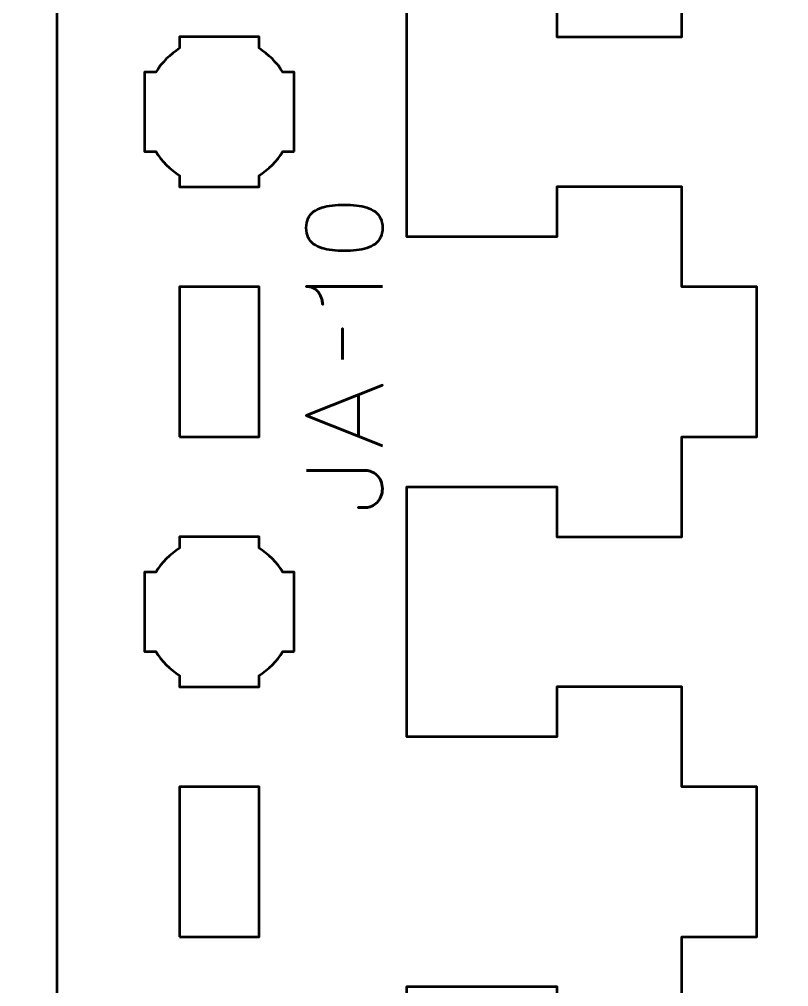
# Model space of a CAD drawing. Header units: centimetres. Extents: x -21 to 0, y -29.7 to 0.
# Drawn here: x -10.5 to -7.422, y -14.525 to -10.654 of the extents above; entities that cross this region are included whole.
import ezdxf

# ---------------------------------------------------------------- set-up
doc = ezdxf.new("R2010")
doc.units = ezdxf.units.CM
doc.header["$MEASUREMENT"] = 0
doc.layers.add('Layer 1', color=7, linetype='Continuous')

msp = doc.modelspace()

# ---------------------------------------------------------------- linework, layer by layer
at = {"layer": 'Layer 1', "color": 1, "lineweight": 53}
msp.add_open_spline([(-21.00003, -29.19995), (-21.00003, -29.19995), (-21.00003, -3.49992), (-21.00003, -3.49992), (-21.00003, -3.49992), (-21.00003, -3.41709), (-20.93286, -3.34992), (-20.85003, -3.34992), (-20.85003, -3.34992), (-20.7672, -3.34992), (-20.70003, -3.28275), (-20.70003, -3.19992), (-20.70003, -3.19992), (-20.70003, -3.11709), (-20.7672, -3.04992), (-20.85003, -3.04992), (-20.85003, -3.04992), (-20.93286, -3.04992), (-21.00003, -2.98275), (-21.00003, -2.89992), (-21.00003, -2.89992), (-21.00003, -2.81709), (-20.93286, -2.74992), (-20.85003, -2.74992), (-20.85003, -2.74992), (-20.7672, -2.74992), (-20.70003, -2.68275), (-20.70003, -2.59992), (-20.70003, -2.59992), (-20.70003, -2.51709), (-20.7672, -2.44992), (-20.85003, -2.44992), (-20.85003, -2.44992), (-20.93286, -2.44992), (-21.00003, -2.38275), (-21.00003, -2.29992), (-21.00003, -2.29992), (-21.00003, -2.21709), (-20.93286, -2.14992), (-20.85003, -2.14992), (-20.85003, -2.14992), (-20.7672, -2.14992), (-20.70003, -2.08275), (-20.70003, -1.99992), (-20.70003, -1.99992), (-20.70003, -1.91709), (-20.7672, -1.84992), (-20.85003, -1.84992), (-20.85003, -1.84992), (-20.93286, -1.84992), (-21.00003, -1.78275), (-21.00003, -1.69992), (-21.00003, -1.69992), (-21.00003, -1.61709), (-20.93286, -1.54992), (-20.85003, -1.54992), (-20.85003, -1.54992), (-20.7672, -1.54992), (-20.70003, -1.48275), (-20.70003, -1.39992), (-20.70003, -1.39992), (-20.70003, -1.31709), (-20.7672, -1.24992), (-20.85003, -1.24992), (-20.85003, -1.24992), (-20.93286, -1.24992), (-21.00003, -1.18275), (-21.00003, -1.09992), (-21.00003, -1.09992), (-21.00003, -1.09992), (-21.00003, -0.49992), (-21.00003, -0.49992), (-21.00003, -0.49992), (-21.00003, -0.22295), (-20.77694, 0.00004), (-20.49994, 0.00004), (-20.49994, 0.00004), (-20.49994, 0.00004), (-0.50008, 0.00004), (-0.50008, 0.00004), (-0.50008, 0.00004), (-0.22294, 0.00004), (0.00002, -0.22295), (0.00002, -0.49992), (0.00002, -0.49992), (0.00002, -0.49992), (0.00002, -29.19995), (0.00002, -29.19995), (0.00002, -29.19995), (0.00002, -29.47695), (-0.22294, -29.70004), (-0.50008, -29.70004), (-0.50008, -29.70004), (-0.50008, -29.70004), (-20.49994, -29.70004), (-20.49994, -29.70004), (-20.49994, -29.70004), (-20.77694, -29.70004), (-21.00003, -29.47695), (-21.00003, -29.19995)], degree=3, knots=[0, 0, 0, 0, 0.04, 0.04, 0.04, 0.04, 0.08, 0.08, 0.08, 0.08, 0.12, 0.12, 0.12, 0.12, 0.16, 0.16, 0.16, 0.16, 0.2, 0.2, 0.2, 0.2, 0.24, 0.24, 0.24, 0.24, 0.28, 0.28, 0.28, 0.28, 0.32, 0.32, 0.32, 0.32, 0.36, 0.36, 0.36, 0.36, 0.4, 0.4, 0.4, 0.4, 0.44, 0.44, 0.44, 0.44, 0.48, 0.48, 0.48, 0.48, 0.52, 0.52, 0.52, 0.52, 0.56, 0.56, 0.56, 0.56, 0.6, 0.6, 0.6, 0.6, 0.64, 0.64, 0.64, 0.64, 0.68, 0.68, 0.68, 0.68, 0.72, 0.72, 0.72, 0.72, 0.76, 0.76, 0.76, 0.76, 0.8, 0.8, 0.8, 0.8, 0.84, 0.84, 0.84, 0.84, 0.88, 0.88, 0.88, 0.88, 0.92, 0.92, 0.92, 0.92, 0.96, 0.96, 0.96, 0.96, 1, 1, 1, 1], dxfattribs=at)
at = {"layer": 'Layer 1', "lineweight": 53}
for points, knots in [([(-10.34999, -21.82511), (-10.34999, -22.09827), (-10.13079, -22.32033), (-9.85874, -22.325), (-9.85874, -22.325), (-9.85874, -22.325), (-9.85874, -21.725), (-9.85874, -21.725), (-9.85874, -21.725), (-9.85874, -21.725), (-9.54124, -21.725), (-9.54124, -21.725), (-9.54124, -21.725), (-9.54124, -21.725), (-9.54124, -22.325), (-9.54124, -22.325), (-9.54124, -22.325), (-9.54124, -22.325), (-7.54999, -22.325), (-7.54999, -22.325), (-7.54999, -22.325), (-7.54999, -22.325), (-7.54999, -21.725), (-7.54999, -21.725), (-7.54999, -21.725), (-7.54999, -21.725), (-7.84999, -21.725), (-7.84999, -21.725), (-7.84999, -21.725), (-7.84999, -21.725), (-7.84998, -21.325), (-7.84998, -21.325), (-7.84998, -21.325), (-7.84998, -21.325), (-8.34999, -21.325), (-8.34999, -21.325), (-8.34999, -21.325), (-8.34999, -21.325), (-8.35, -21.525), (-8.35, -21.525), (-8.35, -21.525), (-8.35, -21.525), (-8.94999, -21.525), (-8.94999, -21.525), (-8.94999, -21.525), (-8.94999, -21.14167), (-8.94999, -20.90833), (-8.94999, -20.525), (-8.94999, -20.525), (-8.94999, -20.525), (-8.35, -20.525), (-8.35, -20.525), (-8.35, -20.525), (-8.35, -20.525), (-8.34999, -20.725), (-8.34999, -20.725), (-8.34999, -20.725), (-8.34999, -20.725), (-7.84999, -20.725), (-7.84999, -20.725), (-7.84999, -20.725), (-7.84999, -20.725), (-7.84999, -20.325), (-7.84999, -20.325), (-7.84999, -20.325), (-7.84999, -20.325), (-7.54999, -20.325), (-7.54999, -20.325), (-7.54999, -20.325), (-7.54999, -20.325), (-7.54999, -19.725), (-7.54999, -19.725), (-7.54999, -19.725), (-7.54999, -19.725), (-7.84999, -19.725), (-7.84999, -19.725), (-7.84999, -19.725), (-7.84999, -19.725), (-7.84998, -19.325), (-7.84998, -19.325), (-7.84998, -19.325), (-7.84998, -19.325), (-8.34999, -19.325), (-8.34999, -19.325), (-8.34999, -19.325), (-8.34999, -19.325), (-8.35, -19.525), (-8.35, -19.525), (-8.35, -19.525), (-8.35, -19.525), (-8.94999, -19.525), (-8.94999, -19.525), (-8.94999, -19.525), (-8.94999, -19.14167), (-8.94999, -18.90833), (-8.94999, -18.525), (-8.94999, -18.525), (-8.94999, -18.525), (-8.35, -18.525), (-8.35, -18.525), (-8.35, -18.525), (-8.35, -18.525), (-8.34999, -18.725), (-8.34999, -18.725), (-8.34999, -18.725), (-8.34999, -18.725), (-7.84999, -18.725), (-7.84999, -18.725), (-7.84999, -18.725), (-7.84999, -18.725), (-7.84999, -18.325), (-7.84999, -18.325), (-7.84999, -18.325), (-7.84999, -18.325), (-7.54999, -18.325), (-7.54999, -18.325), (-7.54999, -18.325), (-7.54999, -18.325), (-7.54999, -17.725), (-7.54999, -17.725), (-7.54999, -17.725), (-7.54999, -17.725), (-7.84999, -17.725), (-7.84999, -17.725), (-7.84999, -17.725), (-7.84999, -17.725), (-7.84998, -17.325), (-7.84998, -17.325), (-7.84998, -17.325), (-7.84998, -17.325), (-8.34999, -17.325), (-8.34999, -17.325), (-8.34999, -17.325), (-8.34999, -17.325), (-8.35, -17.525), (-8.35, -17.525), (-8.35, -17.525), (-8.35, -17.525), (-8.94999, -17.525), (-8.94999, -17.525), (-8.94999, -17.525), (-8.94999, -17.14167), (-8.94999, -16.90833), (-8.94999, -16.525), (-8.94999, -16.525), (-8.94999, -16.525), (-8.35, -16.525), (-8.35, -16.525), (-8.35, -16.525), (-8.35, -16.525), (-8.34999, -16.725), (-8.34999, -16.725), (-8.34999, -16.725), (-8.34999, -16.725), (-7.84999, -16.725), (-7.84999, -16.725), (-7.84999, -16.725), (-7.84999, -16.725), (-7.84999, -16.325), (-7.84999, -16.325), (-7.84999, -16.325), (-7.84999, -16.325), (-7.54999, -16.325), (-7.54999, -16.325), (-7.54999, -16.325), (-7.54999, -16.325), (-7.54999, -15.725), (-7.54999, -15.725), (-7.54999, -15.725), (-7.54999, -15.725), (-7.84999, -15.725), (-7.84999, -15.725), (-7.84999, -15.725), (-7.84999, -15.725), (-7.84998, -15.325), (-7.84998, -15.325), (-7.84998, -15.325), (-7.84998, -15.325), (-8.34999, -15.325), (-8.34999, -15.325), (-8.34999, -15.325), (-8.34999, -15.325), (-8.35, -15.525), (-8.35, -15.525), (-8.35, -15.525), (-8.35, -15.525), (-8.94999, -15.525), (-8.94999, -15.525), (-8.94999, -15.525), (-8.94999, -15.14167), (-8.94999, -14.90833), (-8.94999, -14.525), (-8.94999, -14.525), (-8.94999, -14.525), (-8.35, -14.525), (-8.35, -14.525), (-8.35, -14.525), (-8.35, -14.525), (-8.34999, -14.725), (-8.34999, -14.725), (-8.34999, -14.725), (-8.34999, -14.725), (-7.84999, -14.725), (-7.84999, -14.725), (-7.84999, -14.725), (-7.84999, -14.725), (-7.84999, -14.325), (-7.84999, -14.325), (-7.84999, -14.325), (-7.84999, -14.325), (-7.54999, -14.325), (-7.54999, -14.325), (-7.54999, -14.325), (-7.54999, -14.325), (-7.54999, -13.725), (-7.54999, -13.725), (-7.54999, -13.725), (-7.54999, -13.725), (-7.84999, -13.725), (-7.84999, -13.725), (-7.84999, -13.725), (-7.84999, -13.725), (-7.84998, -13.325), (-7.84998, -13.325), (-7.84998, -13.325), (-7.84998, -13.325), (-8.34999, -13.325), (-8.34999, -13.325), (-8.34999, -13.325), (-8.34999, -13.325), (-8.35, -13.525), (-8.35, -13.525), (-8.35, -13.525), (-8.35, -13.525), (-8.94999, -13.525), (-8.94999, -13.525), (-8.94999, -13.525), (-8.94999, -13.14167), (-8.94999, -12.90833), (-8.94999, -12.525), (-8.94999, -12.525), (-8.94999, -12.525), (-8.35, -12.525), (-8.35, -12.525), (-8.35, -12.525), (-8.35, -12.525), (-8.34999, -12.725), (-8.34999, -12.725), (-8.34999, -12.725), (-8.34999, -12.725), (-7.84999, -12.725), (-7.84999, -12.725), (-7.84999, -12.725), (-7.84999, -12.725), (-7.84999, -12.325), (-7.84999, -12.325), (-7.84999, -12.325), (-7.84999, -12.325), (-7.54999, -12.325), (-7.54999, -12.325), (-7.54999, -12.325), (-7.54999, -12.325), (-7.54999, -11.725), (-7.54999, -11.725), (-7.54999, -11.725), (-7.54999, -11.725), (-7.84999, -11.725), (-7.84999, -11.725), (-7.84999, -11.725), (-7.84999, -11.725), (-7.84998, -11.325), (-7.84998, -11.325), (-7.84998, -11.325), (-7.84998, -11.325), (-8.34999, -11.325), (-8.34999, -11.325), (-8.34999, -11.325), (-8.34999, -11.325), (-8.35, -11.525), (-8.35, -11.525), (-8.35, -11.525), (-8.35, -11.525), (-8.94999, -11.525), (-8.94999, -11.525), (-8.94999, -11.525), (-8.94999, -11.14167), (-8.94999, -10.90833), (-8.94999, -10.525), (-8.94999, -10.525), (-8.94999, -10.525), (-8.35, -10.525), (-8.35, -10.525), (-8.35, -10.525), (-8.35, -10.525), (-8.34999, -10.725), (-8.34999, -10.725), (-8.34999, -10.725), (-8.34999, -10.725), (-7.84999, -10.725), (-7.84999, -10.725), (-7.84999, -10.725), (-7.84999, -10.725), (-7.84999, -10.325), (-7.84999, -10.325), (-7.84999, -10.325), (-7.84999, -10.325), (-7.54999, -10.325), (-7.54999, -10.325), (-7.54999, -10.325), (-7.54999, -10.325), (-7.54999, -9.725), (-7.54999, -9.725), (-7.54999, -9.725), (-7.54999, -9.725), (-7.84999, -9.725), (-7.84999, -9.725), (-7.84999, -9.725), (-7.84999, -9.725), (-7.84998, -9.325), (-7.84998, -9.325), (-7.84998, -9.325), (-7.84998, -9.325), (-8.34999, -9.325), (-8.34999, -9.325), (-8.34999, -9.325), (-8.34999, -9.325), (-8.35, -9.525), (-8.35, -9.525), (-8.35, -9.525), (-8.35, -9.525), (-8.94999, -9.525), (-8.94999, -9.525), (-8.94999, -9.525), (-8.94999, -9.14167), (-8.94999, -8.90833), (-8.94999, -8.525), (-8.94999, -8.525), (-8.94999, -8.525), (-8.35, -8.525), (-8.35, -8.525), (-8.35, -8.525), (-8.35, -8.525), (-8.34999, -8.725), (-8.34999, -8.725), (-8.34999, -8.725), (-8.34999, -8.725), (-7.84999, -8.725), (-7.84999, -8.725), (-7.84999, -8.725), (-7.84999, -8.725), (-7.84999, -8.325), (-7.84999, -8.325), (-7.84999, -8.325), (-7.84999, -8.325), (-7.54999, -8.325), (-7.54999, -8.325), (-7.54999, -8.325), (-7.54999, -8.325), (-7.54999, -7.725), (-7.54999, -7.725), (-7.54999, -7.725), (-7.54999, -7.725), (-7.84999, -7.725), (-7.84999, -7.725), (-7.84999, -7.725), (-7.84999, -7.725), (-7.84998, -7.325), (-7.84998, -7.325), (-7.84998, -7.325), (-7.84998, -7.325), (-8.34999, -7.325), (-8.34999, -7.325), (-8.34999, -7.325), (-8.34999, -7.325), (-8.35, -7.525), (-8.35, -7.525), (-8.35, -7.525), (-8.35, -7.525), (-8.94999, -7.525), (-8.94999, -7.525), (-8.94999, -7.525), (-8.94999, -7.14167), (-8.94999, -6.90833), (-8.94999, -6.525), (-8.94999, -6.525), (-8.94999, -6.525), (-8.35, -6.525), (-8.35, -6.525), (-8.35, -6.525), (-8.35, -6.525), (-8.34999, -6.725), (-8.34999, -6.725), (-8.34999, -6.725), (-8.34999, -6.725), (-7.84999, -6.725), (-7.84999, -6.725), (-7.84999, -6.725), (-7.84999, -6.725), (-7.84999, -6.325), (-7.84999, -6.325), (-7.84999, -6.325), (-7.84999, -6.325), (-7.54999, -6.325), (-7.54999, -6.325), (-7.54999, -6.325), (-7.54999, -6.325), (-7.54999, -5.725), (-7.54999, -5.725), (-7.54999, -5.725), (-7.54999, -5.725), (-7.84999, -5.725), (-7.84999, -5.725), (-7.84999, -5.725), (-7.84999, -5.725), (-7.84998, -5.325), (-7.84998, -5.325), (-7.84998, -5.325), (-7.84998, -5.325), (-8.34999, -5.325), (-8.34999, -5.325), (-8.34999, -5.325), (-8.34999, -5.325), (-8.35, -5.525), (-8.35, -5.525), (-8.35, -5.525), (-8.35, -5.525), (-8.94999, -5.525), (-8.94999, -5.525), (-8.94999, -5.525), (-8.94999, -5.14167), (-8.94999, -4.90833), (-8.94999, -4.525), (-8.94999, -4.525), (-8.94999, -4.525), (-8.35, -4.525), (-8.35, -4.525), (-8.35, -4.525), (-8.35, -4.525), (-8.34999, -4.725), (-8.34999, -4.725), (-8.34999, -4.725), (-8.34999, -4.725), (-7.84999, -4.725), (-7.84999, -4.725), (-7.84999, -4.725), (-7.84999, -4.725), (-7.84999, -4.325), (-7.84999, -4.325), (-7.84999, -4.325), (-7.84999, -4.325), (-7.54999, -4.325), (-7.54999, -4.325), (-7.54999, -4.325), (-7.54999, -4.325), (-7.54999, -3.725), (-7.54999, -3.725), (-7.54999, -3.725), (-7.54999, -3.725), (-7.84999, -3.725), (-7.84999, -3.725), (-7.84999, -3.725), (-7.84999, -3.725), (-7.84998, -3.325), (-7.84998, -3.325), (-7.84998, -3.325), (-7.84998, -3.325), (-8.34999, -3.325), (-8.34999, -3.325), (-8.34999, -3.325), (-8.34999, -3.325), (-8.35, -3.525), (-8.35, -3.525), (-8.35, -3.525), (-8.35, -3.525), (-8.94999, -3.525), (-8.94999, -3.525), (-8.94999, -3.525), (-8.94999, -3.14167), (-8.94999, -2.90833), (-8.94999, -2.525), (-8.94999, -2.525), (-8.94999, -2.525), (-8.35, -2.525), (-8.35, -2.525), (-8.35, -2.525), (-8.35, -2.525), (-8.34999, -2.725), (-8.34999, -2.725), (-8.34999, -2.725), (-8.34999, -2.725), (-7.84999, -2.725), (-7.84999, -2.725), (-7.84999, -2.725), (-7.84999, -2.725), (-7.84999, -2.325), (-7.84999, -2.325), (-7.84999, -2.325), (-7.84999, -2.325), (-7.54999, -2.325), (-7.54999, -2.325), (-7.54999, -2.325), (-7.54999, -2.325), (-7.54999, -1.725), (-7.54999, -1.725), (-7.54999, -1.725), (-8.21373, -1.725), (-8.87749, -1.725), (-9.54125, -1.725), (-9.54125, -1.725), (-9.54125, -1.725), (-9.54125, -2.325), (-9.54125, -2.325), (-9.54125, -2.325), (-9.54125, -2.325), (-9.85874, -2.325), (-9.85874, -2.325), (-9.85874, -2.325), (-9.85874, -2.325), (-9.85874, -1.725), (-9.85874, -1.725), (-9.85874, -1.725), (-10.13079, -1.72967), (-10.34999, -1.95173), (-10.34999, -2.22489)], [0, 0, 0, 0, 0.0076336, 0.0076336, 0.0076336, 0.0076336, 0.0152672, 0.0152672, 0.0152672, 0.0152672, 0.0229008, 0.0229008, 0.0229008, 0.0229008, 0.0305344, 0.0305344, 0.0305344, 0.0305344, 0.0381679, 0.0381679, 0.0381679, 0.0381679, 0.0458015, 0.0458015, 0.0458015, 0.0458015, 0.0534351, 0.0534351, 0.0534351, 0.0534351, 0.0610687, 0.0610687, 0.0610687, 0.0610687, 0.0687023, 0.0687023, 0.0687023, 0.0687023, 0.0763359, 0.0763359, 0.0763359, 0.0763359, 0.0839695, 0.0839695, 0.0839695, 0.0839695, 0.0916031, 0.0916031, 0.0916031, 0.0916031, 0.0992366, 0.0992366, 0.0992366, 0.0992366, 0.1068702, 0.1068702, 0.1068702, 0.1068702, 0.1145038, 0.1145038, 0.1145038, 0.1145038, 0.1221374, 0.1221374, 0.1221374, 0.1221374, 0.129771, 0.129771, 0.129771, 0.129771, 0.1374046, 0.1374046, 0.1374046, 0.1374046, 0.1450382, 0.1450382, 0.1450382, 0.1450382, 0.1526718, 0.1526718, 0.1526718, 0.1526718, 0.1603053, 0.1603053, 0.1603053, 0.1603053, 0.1679389, 0.1679389, 0.1679389, 0.1679389, 0.1755725, 0.1755725, 0.1755725, 0.1755725, 0.1832061, 0.1832061, 0.1832061, 0.1832061, 0.1908397, 0.1908397, 0.1908397, 0.1908397, 0.1984733, 0.1984733, 0.1984733, 0.1984733, 0.2061069, 0.2061069, 0.2061069, 0.2061069, 0.2137405, 0.2137405, 0.2137405, 0.2137405, 0.221374, 0.221374, 0.221374, 0.221374, 0.2290076, 0.2290076, 0.2290076, 0.2290076, 0.2366412, 0.2366412, 0.2366412, 0.2366412, 0.2442748, 0.2442748, 0.2442748, 0.2442748, 0.2519084, 0.2519084, 0.2519084, 0.2519084, 0.259542, 0.259542, 0.259542, 0.259542, 0.2671756, 0.2671756, 0.2671756, 0.2671756, 0.2748092, 0.2748092, 0.2748092, 0.2748092, 0.2824427, 0.2824427, 0.2824427, 0.2824427, 0.2900763, 0.2900763, 0.2900763, 0.2900763, 0.2977099, 0.2977099, 0.2977099, 0.2977099, 0.3053435, 0.3053435, 0.3053435, 0.3053435, 0.3129771, 0.3129771, 0.3129771, 0.3129771, 0.3206107, 0.3206107, 0.3206107, 0.3206107, 0.3282443, 0.3282443, 0.3282443, 0.3282443, 0.3358779, 0.3358779, 0.3358779, 0.3358779, 0.3435115, 0.3435115, 0.3435115, 0.3435115, 0.351145, 0.351145, 0.351145, 0.351145, 0.3587786, 0.3587786, 0.3587786, 0.3587786, 0.3664122, 0.3664122, 0.3664122, 0.3664122, 0.3740458, 0.3740458, 0.3740458, 0.3740458, 0.3816794, 0.3816794, 0.3816794, 0.3816794, 0.389313, 0.389313, 0.389313, 0.389313, 0.3969466, 0.3969466, 0.3969466, 0.3969466, 0.4045802, 0.4045802, 0.4045802, 0.4045802, 0.4122137, 0.4122137, 0.4122137, 0.4122137, 0.4198473, 0.4198473, 0.4198473, 0.4198473, 0.4274809, 0.4274809, 0.4274809, 0.4274809, 0.4351145, 0.4351145, 0.4351145, 0.4351145, 0.4427481, 0.4427481, 0.4427481, 0.4427481, 0.4503817, 0.4503817, 0.4503817, 0.4503817, 0.4580153, 0.4580153, 0.4580153, 0.4580153, 0.4656489, 0.4656489, 0.4656489, 0.4656489, 0.4732824, 0.4732824, 0.4732824, 0.4732824, 0.480916, 0.480916, 0.480916, 0.480916, 0.4885496, 0.4885496, 0.4885496, 0.4885496, 0.4961832, 0.4961832, 0.4961832, 0.4961832, 0.5038168, 0.5038168, 0.5038168, 0.5038168, 0.5114504, 0.5114504, 0.5114504, 0.5114504, 0.519084, 0.519084, 0.519084, 0.519084, 0.5267176, 0.5267176, 0.5267176, 0.5267176, 0.5343511, 0.5343511, 0.5343511, 0.5343511, 0.5419847, 0.5419847, 0.5419847, 0.5419847, 0.5496183, 0.5496183, 0.5496183, 0.5496183, 0.5572519, 0.5572519, 0.5572519, 0.5572519, 0.5648855, 0.5648855, 0.5648855, 0.5648855, 0.5725191, 0.5725191, 0.5725191, 0.5725191, 0.5801527, 0.5801527, 0.5801527, 0.5801527, 0.5877863, 0.5877863, 0.5877863, 0.5877863, 0.5954198, 0.5954198, 0.5954198, 0.5954198, 0.6030534, 0.6030534, 0.6030534, 0.6030534, 0.610687, 0.610687, 0.610687, 0.610687, 0.6183206, 0.6183206, 0.6183206, 0.6183206, 0.6259542, 0.6259542, 0.6259542, 0.6259542, 0.6335878, 0.6335878, 0.6335878, 0.6335878, 0.6412214, 0.6412214, 0.6412214, 0.6412214, 0.648855, 0.648855, 0.648855, 0.648855, 0.6564885, 0.6564885, 0.6564885, 0.6564885, 0.6641221, 0.6641221, 0.6641221, 0.6641221, 0.6717557, 0.6717557, 0.6717557, 0.6717557, 0.6793893, 0.6793893, 0.6793893, 0.6793893, 0.6870229, 0.6870229, 0.6870229, 0.6870229, 0.6946565, 0.6946565, 0.6946565, 0.6946565, 0.7022901, 0.7022901, 0.7022901, 0.7022901, 0.7099237, 0.7099237, 0.7099237, 0.7099237, 0.7175573, 0.7175573, 0.7175573, 0.7175573, 0.7251908, 0.7251908, 0.7251908, 0.7251908, 0.7328244, 0.7328244, 0.7328244, 0.7328244, 0.740458, 0.740458, 0.740458, 0.740458, 0.7480916, 0.7480916, 0.7480916, 0.7480916, 0.7557252, 0.7557252, 0.7557252, 0.7557252, 0.7633588, 0.7633588, 0.7633588, 0.7633588, 0.7709924, 0.7709924, 0.7709924, 0.7709924, 0.778626, 0.778626, 0.778626, 0.778626, 0.7862595, 0.7862595, 0.7862595, 0.7862595, 0.7938931, 0.7938931, 0.7938931, 0.7938931, 0.8015267, 0.8015267, 0.8015267, 0.8015267, 0.8091603, 0.8091603, 0.8091603, 0.8091603, 0.8167939, 0.8167939, 0.8167939, 0.8167939, 0.8244275, 0.8244275, 0.8244275, 0.8244275, 0.8320611, 0.8320611, 0.8320611, 0.8320611, 0.8396947, 0.8396947, 0.8396947, 0.8396947, 0.8473282, 0.8473282, 0.8473282, 0.8473282, 0.8549618, 0.8549618, 0.8549618, 0.8549618, 0.8625954, 0.8625954, 0.8625954, 0.8625954, 0.870229, 0.870229, 0.870229, 0.870229, 0.8778626, 0.8778626, 0.8778626, 0.8778626, 0.8854962, 0.8854962, 0.8854962, 0.8854962, 0.8931298, 0.8931298, 0.8931298, 0.8931298, 0.9007634, 0.9007634, 0.9007634, 0.9007634, 0.9083969, 0.9083969, 0.9083969, 0.9083969, 0.9160305, 0.9160305, 0.9160305, 0.9160305, 0.9236641, 0.9236641, 0.9236641, 0.9236641, 0.9312977, 0.9312977, 0.9312977, 0.9312977, 0.9389313, 0.9389313, 0.9389313, 0.9389313, 0.9465649, 0.9465649, 0.9465649, 0.9465649, 0.9541985, 0.9541985, 0.9541985, 0.9541985, 0.9618321, 0.9618321, 0.9618321, 0.9618321, 0.9694656, 0.9694656, 0.9694656, 0.9694656, 0.9770992, 0.9770992, 0.9770992, 0.9770992, 0.9847328, 0.9847328, 0.9847328, 0.9847328, 0.9923664, 0.9923664, 0.9923664, 0.9923664, 1, 1, 1, 1]), ([(-9.39999, -11.18375), (-9.39999, -11.18375), (-9.44543, -11.18375), (-9.44543, -11.18375), (-9.44543, -11.18375), (-9.46966, -11.22251), (-9.50249, -11.25533), (-9.54124, -11.27956), (-9.54124, -11.27956), (-9.54124, -11.27956), (-9.54124, -11.325), (-9.54124, -11.325), (-9.54124, -11.325), (-9.54124, -11.325), (-9.69999, -11.325), (-9.69999, -11.325), (-9.69999, -11.325), (-9.69999, -11.325), (-9.85874, -11.325), (-9.85874, -11.325), (-9.85874, -11.325), (-9.85874, -11.325), (-9.85874, -11.27956), (-9.85874, -11.27956), (-9.85874, -11.27956), (-9.89749, -11.25533), (-9.93032, -11.22251), (-9.95455, -11.18375), (-9.95455, -11.18375), (-9.95455, -11.18375), (-9.99999, -11.18375), (-9.99999, -11.18375), (-9.99999, -11.18375), (-9.99999, -11.18375), (-9.99999, -11.025), (-9.99999, -11.025), (-9.99999, -11.025), (-9.99999, -11.025), (-9.99999, -10.86625), (-9.99999, -10.86625), (-9.99999, -10.86625), (-9.99999, -10.86625), (-9.95455, -10.86625), (-9.95455, -10.86625), (-9.95455, -10.86625), (-9.93032, -10.82749), (-9.89749, -10.79467), (-9.85874, -10.77044), (-9.85874, -10.77044), (-9.85874, -10.77044), (-9.85874, -10.725), (-9.85874, -10.725), (-9.85874, -10.725), (-9.85874, -10.725), (-9.69999, -10.725), (-9.69999, -10.725), (-9.69999, -10.725), (-9.69999, -10.725), (-9.54124, -10.725), (-9.54124, -10.725), (-9.54124, -10.725), (-9.54124, -10.725), (-9.54124, -10.77044), (-9.54124, -10.77044), (-9.54124, -10.77044), (-9.50249, -10.79467), (-9.46966, -10.82749), (-9.44543, -10.86625), (-9.44543, -10.86625), (-9.44543, -10.86625), (-9.39999, -10.86625), (-9.39999, -10.86625), (-9.39999, -10.86625), (-9.39999, -10.86625), (-9.39999, -11.025), (-9.39999, -11.025), (-9.39999, -11.025), (-9.39999, -11.025), (-9.39999, -11.18375), (-9.39999, -11.18375)], [0, 0, 0, 0, 0.05, 0.05, 0.05, 0.05, 0.1, 0.1, 0.1, 0.1, 0.15, 0.15, 0.15, 0.15, 0.2, 0.2, 0.2, 0.2, 0.25, 0.25, 0.25, 0.25, 0.3, 0.3, 0.3, 0.3, 0.35, 0.35, 0.35, 0.35, 0.4, 0.4, 0.4, 0.4, 0.45, 0.45, 0.45, 0.45, 0.5, 0.5, 0.5, 0.5, 0.55, 0.55, 0.55, 0.55, 0.6, 0.6, 0.6, 0.6, 0.65, 0.65, 0.65, 0.65, 0.7, 0.7, 0.7, 0.7, 0.75, 0.75, 0.75, 0.75, 0.8, 0.8, 0.8, 0.8, 0.85, 0.85, 0.85, 0.85, 0.9, 0.9, 0.9, 0.9, 0.95, 0.95, 0.95, 0.95, 1, 1, 1, 1]), ([(-9.85874, -12.325), (-9.85874, -12.325), (-9.85874, -11.725), (-9.85874, -11.725), (-9.85874, -11.725), (-9.85874, -11.725), (-9.54124, -11.725), (-9.54124, -11.725), (-9.54124, -11.725), (-9.54124, -11.725), (-9.54124, -12.325), (-9.54124, -12.325), (-9.54124, -12.325), (-9.54124, -12.325), (-9.85874, -12.325), (-9.85874, -12.325)], [0, 0, 0, 0, 0.25, 0.25, 0.25, 0.25, 0.5, 0.5, 0.5, 0.5, 0.75, 0.75, 0.75, 0.75, 1, 1, 1, 1]), ([(-9.39999, -13.18375), (-9.39999, -13.18375), (-9.44543, -13.18375), (-9.44543, -13.18375), (-9.44543, -13.18375), (-9.46966, -13.22251), (-9.50249, -13.25533), (-9.54124, -13.27956), (-9.54124, -13.27956), (-9.54124, -13.27956), (-9.54124, -13.325), (-9.54124, -13.325), (-9.54124, -13.325), (-9.54124, -13.325), (-9.69999, -13.325), (-9.69999, -13.325), (-9.69999, -13.325), (-9.69999, -13.325), (-9.85874, -13.325), (-9.85874, -13.325), (-9.85874, -13.325), (-9.85874, -13.325), (-9.85874, -13.27956), (-9.85874, -13.27956), (-9.85874, -13.27956), (-9.89749, -13.25533), (-9.93032, -13.22251), (-9.95455, -13.18375), (-9.95455, -13.18375), (-9.95455, -13.18375), (-9.99999, -13.18375), (-9.99999, -13.18375), (-9.99999, -13.18375), (-9.99999, -13.18375), (-9.99999, -13.025), (-9.99999, -13.025), (-9.99999, -13.025), (-9.99999, -13.025), (-9.99999, -12.86625), (-9.99999, -12.86625), (-9.99999, -12.86625), (-9.99999, -12.86625), (-9.95455, -12.86625), (-9.95455, -12.86625), (-9.95455, -12.86625), (-9.93032, -12.82749), (-9.89749, -12.79467), (-9.85874, -12.77044), (-9.85874, -12.77044), (-9.85874, -12.77044), (-9.85874, -12.725), (-9.85874, -12.725), (-9.85874, -12.725), (-9.85874, -12.725), (-9.69999, -12.725), (-9.69999, -12.725), (-9.69999, -12.725), (-9.69999, -12.725), (-9.54124, -12.725), (-9.54124, -12.725), (-9.54124, -12.725), (-9.54124, -12.725), (-9.54124, -12.77044), (-9.54124, -12.77044), (-9.54124, -12.77044), (-9.50249, -12.79467), (-9.46966, -12.82749), (-9.44543, -12.86625), (-9.44543, -12.86625), (-9.44543, -12.86625), (-9.39999, -12.86625), (-9.39999, -12.86625), (-9.39999, -12.86625), (-9.39999, -12.86625), (-9.39999, -13.025), (-9.39999, -13.025), (-9.39999, -13.025), (-9.39999, -13.025), (-9.39999, -13.18375), (-9.39999, -13.18375)], [0, 0, 0, 0, 0.05, 0.05, 0.05, 0.05, 0.1, 0.1, 0.1, 0.1, 0.15, 0.15, 0.15, 0.15, 0.2, 0.2, 0.2, 0.2, 0.25, 0.25, 0.25, 0.25, 0.3, 0.3, 0.3, 0.3, 0.35, 0.35, 0.35, 0.35, 0.4, 0.4, 0.4, 0.4, 0.45, 0.45, 0.45, 0.45, 0.5, 0.5, 0.5, 0.5, 0.55, 0.55, 0.55, 0.55, 0.6, 0.6, 0.6, 0.6, 0.65, 0.65, 0.65, 0.65, 0.7, 0.7, 0.7, 0.7, 0.75, 0.75, 0.75, 0.75, 0.8, 0.8, 0.8, 0.8, 0.85, 0.85, 0.85, 0.85, 0.9, 0.9, 0.9, 0.9, 0.95, 0.95, 0.95, 0.95, 1, 1, 1, 1]), ([(-9.85874, -14.325), (-9.85874, -14.325), (-9.85874, -13.725), (-9.85874, -13.725), (-9.85874, -13.725), (-9.85874, -13.725), (-9.54124, -13.725), (-9.54124, -13.725), (-9.54124, -13.725), (-9.54124, -13.725), (-9.54124, -14.325), (-9.54124, -14.325), (-9.54124, -14.325), (-9.54124, -14.325), (-9.85874, -14.325), (-9.85874, -14.325)], [0, 0, 0, 0, 0.25, 0.25, 0.25, 0.25, 0.5, 0.5, 0.5, 0.5, 0.75, 0.75, 0.75, 0.75, 1, 1, 1, 1])]:
    msp.add_open_spline(points, degree=3, knots=knots, dxfattribs=at)
at = {"layer": 'Layer 1', "color": 3, "lineweight": 53}
msp.add_open_spline([(-10.34999, -2.22489), (-10.34999, -2.22489), (-10.34999, -21.82511), (-10.34999, -21.82511)], degree=3, dxfattribs=at)
at = {"layer": 'Layer 1', "color": 5, "lineweight": 53}
for points, knots in [([(-9.04738, -11.48868), (-9.04745, -11.47387), (-9.05006, -11.4611), (-9.05514, -11.45044), (-9.05514, -11.45044), (-9.06022, -11.43986), (-9.06749, -11.43104), (-9.07673, -11.42399), (-9.07673, -11.42399), (-9.08604, -11.417), (-9.09705, -11.4115), (-9.10975, -11.40741), (-9.10975, -11.40741), (-9.12245, -11.40338), (-9.13635, -11.40049), (-9.15159, -11.39887), (-9.15159, -11.39887), (-9.16683, -11.39717), (-9.18285, -11.39633), (-9.19978, -11.3964), (-9.19978, -11.3964), (-9.21664, -11.39633), (-9.23266, -11.39717), (-9.24783, -11.39887), (-9.24783, -11.39887), (-9.263, -11.40049), (-9.27697, -11.40338), (-9.28967, -11.40741), (-9.28967, -11.40741), (-9.3023, -11.4115), (-9.3133, -11.417), (-9.32269, -11.42399), (-9.32269, -11.42399), (-9.332, -11.43104), (-9.33927, -11.43986), (-9.34435, -11.45044), (-9.34435, -11.45044), (-9.3495, -11.4611), (-9.35211, -11.47387), (-9.35218, -11.48868), (-9.35218, -11.48868), (-9.35211, -11.5035), (-9.3495, -11.51627), (-9.34435, -11.52693), (-9.34435, -11.52693), (-9.33927, -11.53751), (-9.332, -11.54633), (-9.32269, -11.55338), (-9.32269, -11.55338), (-9.3133, -11.56037), (-9.3023, -11.56587), (-9.28967, -11.56996), (-9.28967, -11.56996), (-9.27697, -11.57399), (-9.263, -11.57688), (-9.24783, -11.5785), (-9.24783, -11.5785), (-9.23266, -11.58019), (-9.21664, -11.58104), (-9.19978, -11.58097), (-9.19978, -11.58097), (-9.18285, -11.58104), (-9.16683, -11.58019), (-9.15159, -11.5785), (-9.15159, -11.5785), (-9.13635, -11.57688), (-9.12245, -11.57399), (-9.10975, -11.56996), (-9.10975, -11.56996), (-9.09705, -11.56587), (-9.08604, -11.56037), (-9.07673, -11.55338), (-9.07673, -11.55338), (-9.06749, -11.54633), (-9.06022, -11.53751), (-9.05514, -11.52693), (-9.05514, -11.52693), (-9.05006, -11.51627), (-9.04745, -11.5035), (-9.04738, -11.48868)], [0, 0, 0, 0, 0.05, 0.05, 0.05, 0.05, 0.1, 0.1, 0.1, 0.1, 0.15, 0.15, 0.15, 0.15, 0.2, 0.2, 0.2, 0.2, 0.25, 0.25, 0.25, 0.25, 0.3, 0.3, 0.3, 0.3, 0.35, 0.35, 0.35, 0.35, 0.4, 0.4, 0.4, 0.4, 0.45, 0.45, 0.45, 0.45, 0.5, 0.5, 0.5, 0.5, 0.55, 0.55, 0.55, 0.55, 0.6, 0.6, 0.6, 0.6, 0.65, 0.65, 0.65, 0.65, 0.7, 0.7, 0.7, 0.7, 0.75, 0.75, 0.75, 0.75, 0.8, 0.8, 0.8, 0.8, 0.85, 0.85, 0.85, 0.85, 0.9, 0.9, 0.9, 0.9, 0.95, 0.95, 0.95, 0.95, 1, 1, 1, 1]), ([(-9.04738, -11.48868), (-9.04745, -11.47387), (-9.05006, -11.4611), (-9.05514, -11.45044), (-9.05514, -11.45044), (-9.06022, -11.43986), (-9.06749, -11.43104), (-9.07673, -11.42399), (-9.07673, -11.42399), (-9.08604, -11.417), (-9.09705, -11.4115), (-9.10975, -11.40741), (-9.10975, -11.40741), (-9.12245, -11.40338), (-9.13635, -11.40049), (-9.15159, -11.39887), (-9.15159, -11.39887), (-9.16683, -11.39717), (-9.18285, -11.39633), (-9.19978, -11.3964), (-9.19978, -11.3964), (-9.21664, -11.39633), (-9.23266, -11.39717), (-9.24783, -11.39887), (-9.24783, -11.39887), (-9.263, -11.40049), (-9.27697, -11.40338), (-9.28967, -11.40741), (-9.28967, -11.40741), (-9.3023, -11.4115), (-9.3133, -11.417), (-9.32269, -11.42399), (-9.32269, -11.42399), (-9.332, -11.43104), (-9.33927, -11.43986), (-9.34435, -11.45044), (-9.34435, -11.45044), (-9.3495, -11.4611), (-9.35211, -11.47387), (-9.35218, -11.48868), (-9.35218, -11.48868), (-9.35211, -11.5035), (-9.3495, -11.51627), (-9.34435, -11.52693), (-9.34435, -11.52693), (-9.33927, -11.53751), (-9.332, -11.54633), (-9.32269, -11.55338), (-9.32269, -11.55338), (-9.3133, -11.56037), (-9.3023, -11.56587), (-9.28967, -11.56996), (-9.28967, -11.56996), (-9.27697, -11.57399), (-9.263, -11.57688), (-9.24783, -11.5785), (-9.24783, -11.5785), (-9.23266, -11.58019), (-9.21664, -11.58104), (-9.19978, -11.58097), (-9.19978, -11.58097), (-9.18285, -11.58104), (-9.16683, -11.58019), (-9.15159, -11.5785), (-9.15159, -11.5785), (-9.13635, -11.57688), (-9.12245, -11.57399), (-9.10975, -11.56996), (-9.10975, -11.56996), (-9.09705, -11.56587), (-9.08604, -11.56037), (-9.07673, -11.55338), (-9.07673, -11.55338), (-9.06749, -11.54633), (-9.06022, -11.53751), (-9.05514, -11.52693), (-9.05514, -11.52693), (-9.05006, -11.51627), (-9.04745, -11.5035), (-9.04738, -11.48868)], [0, 0, 0, 0, 0.05, 0.05, 0.05, 0.05, 0.1, 0.1, 0.1, 0.1, 0.15, 0.15, 0.15, 0.15, 0.2, 0.2, 0.2, 0.2, 0.25, 0.25, 0.25, 0.25, 0.3, 0.3, 0.3, 0.3, 0.35, 0.35, 0.35, 0.35, 0.4, 0.4, 0.4, 0.4, 0.45, 0.45, 0.45, 0.45, 0.5, 0.5, 0.5, 0.5, 0.55, 0.55, 0.55, 0.55, 0.6, 0.6, 0.6, 0.6, 0.65, 0.65, 0.65, 0.65, 0.7, 0.7, 0.7, 0.7, 0.75, 0.75, 0.75, 0.75, 0.8, 0.8, 0.8, 0.8, 0.85, 0.85, 0.85, 0.85, 0.9, 0.9, 0.9, 0.9, 0.95, 0.95, 0.95, 0.95, 1, 1, 1, 1]), ([(-9.04738, -11.7232), (-9.04738, -11.7232), (-9.3526, -11.7232), (-9.3526, -11.7232), (-9.3526, -11.7232), (-9.34223, -11.72327), (-9.33334, -11.72511), (-9.32593, -11.72864), (-9.32593, -11.72864), (-9.31845, -11.73209), (-9.31231, -11.73668), (-9.30738, -11.74232), (-9.30738, -11.74232), (-9.30244, -11.74797), (-9.29849, -11.75404), (-9.29552, -11.76053), (-9.29552, -11.76053), (-9.29263, -11.76702), (-9.29044, -11.7733), (-9.2891, -11.77937), (-9.2891, -11.77937), (-9.28769, -11.7855), (-9.28684, -11.79073), (-9.28656, -11.79517), (-9.28656, -11.79517), (-9.28684, -11.79073), (-9.28769, -11.7855), (-9.2891, -11.77937), (-9.2891, -11.77937), (-9.29044, -11.7733), (-9.29263, -11.76702), (-9.29552, -11.76053), (-9.29552, -11.76053), (-9.29849, -11.75404), (-9.30244, -11.74797), (-9.30738, -11.74232), (-9.30738, -11.74232), (-9.31231, -11.73668), (-9.31845, -11.73209), (-9.32593, -11.72864), (-9.32593, -11.72864), (-9.33334, -11.72511), (-9.34223, -11.72327), (-9.3526, -11.7232), (-9.3526, -11.7232), (-9.3526, -11.7232), (-9.04738, -11.7232), (-9.04738, -11.7232)], [0, 0, 0, 0, 0.0833333, 0.0833333, 0.0833333, 0.0833333, 0.1666667, 0.1666667, 0.1666667, 0.1666667, 0.25, 0.25, 0.25, 0.25, 0.3333333, 0.3333333, 0.3333333, 0.3333333, 0.4166667, 0.4166667, 0.4166667, 0.4166667, 0.5, 0.5, 0.5, 0.5, 0.5833333, 0.5833333, 0.5833333, 0.5833333, 0.6666667, 0.6666667, 0.6666667, 0.6666667, 0.75, 0.75, 0.75, 0.75, 0.8333333, 0.8333333, 0.8333333, 0.8333333, 0.9166667, 0.9166667, 0.9166667, 0.9166667, 1, 1, 1, 1]), ([(-9.20698, -12.0153), (-9.20698, -12.0153), (-9.20698, -11.89211), (-9.20698, -11.89211), (-9.20698, -11.89211), (-9.20698, -11.89211), (-9.20698, -12.0153), (-9.20698, -12.0153)], [0, 0, 0, 0, 0.5, 0.5, 0.5, 0.5, 1, 1, 1, 1]), ([(-9.04738, -12.36116), (-9.04738, -12.36116), (-9.3526, -12.24009), (-9.3526, -12.24009), (-9.3526, -12.24009), (-9.3526, -12.24009), (-9.04738, -12.11859), (-9.04738, -12.11859), (-9.04738, -12.11859), (-9.04738, -12.11859), (-9.3526, -12.24009), (-9.3526, -12.24009), (-9.3526, -12.24009), (-9.3526, -12.24009), (-9.04738, -12.36116), (-9.04738, -12.36116)], [0, 0, 0, 0, 0.25, 0.25, 0.25, 0.25, 0.5, 0.5, 0.5, 0.5, 0.75, 0.75, 0.75, 0.75, 1, 1, 1, 1]), ([(-9.14348, -12.32306), (-9.14348, -12.32306), (-9.14348, -12.15712), (-9.14348, -12.15712), (-9.14348, -12.15712), (-9.14348, -12.15712), (-9.14348, -12.32306), (-9.14348, -12.32306)], [0, 0, 0, 0, 0.5, 0.5, 0.5, 0.5, 1, 1, 1, 1]), ([(-9.35091, -12.45937), (-9.35091, -12.45937), (-9.11384, -12.45979), (-9.11384, -12.45979), (-9.11384, -12.45979), (-9.10608, -12.45979), (-9.09839, -12.46142), (-9.09063, -12.46452), (-9.09063, -12.46452), (-9.08294, -12.4677), (-9.07581, -12.47235), (-9.06939, -12.47849), (-9.06939, -12.47849), (-9.0629, -12.4847), (-9.05775, -12.49225), (-9.0538, -12.50121), (-9.0538, -12.50121), (-9.04992, -12.51024), (-9.04787, -12.52054), (-9.0478, -12.53218), (-9.0478, -12.53218), (-9.0478, -12.54383), (-9.04971, -12.55434), (-9.05345, -12.56365), (-9.05345, -12.56365), (-9.05726, -12.57297), (-9.06234, -12.58094), (-9.06876, -12.5875), (-9.06876, -12.5875), (-9.07518, -12.59413), (-9.08223, -12.59914), (-9.09007, -12.60267), (-9.09007, -12.60267), (-9.0979, -12.6062), (-9.1058, -12.60796), (-9.11384, -12.60796), (-9.11384, -12.60796), (-9.11384, -12.60796), (-9.14517, -12.60796), (-9.14517, -12.60796), (-9.14517, -12.60796), (-9.14517, -12.60796), (-9.11384, -12.60796), (-9.11384, -12.60796), (-9.11384, -12.60796), (-9.1058, -12.60796), (-9.0979, -12.6062), (-9.09007, -12.60267), (-9.09007, -12.60267), (-9.08223, -12.59914), (-9.07518, -12.59413), (-9.06876, -12.5875), (-9.06876, -12.5875), (-9.06234, -12.58094), (-9.05726, -12.57297), (-9.05345, -12.56365), (-9.05345, -12.56365), (-9.04971, -12.55434), (-9.0478, -12.54383), (-9.0478, -12.53218), (-9.0478, -12.53218), (-9.04787, -12.52054), (-9.04992, -12.51024), (-9.0538, -12.50121), (-9.0538, -12.50121), (-9.05775, -12.49225), (-9.0629, -12.4847), (-9.06939, -12.47849), (-9.06939, -12.47849), (-9.07581, -12.47235), (-9.08294, -12.4677), (-9.09063, -12.46452), (-9.09063, -12.46452), (-9.09839, -12.46142), (-9.10608, -12.45979), (-9.11384, -12.45979), (-9.11384, -12.45979), (-9.11384, -12.45979), (-9.35091, -12.45937), (-9.35091, -12.45937)], [0, 0, 0, 0, 0.05, 0.05, 0.05, 0.05, 0.1, 0.1, 0.1, 0.1, 0.15, 0.15, 0.15, 0.15, 0.2, 0.2, 0.2, 0.2, 0.25, 0.25, 0.25, 0.25, 0.3, 0.3, 0.3, 0.3, 0.35, 0.35, 0.35, 0.35, 0.4, 0.4, 0.4, 0.4, 0.45, 0.45, 0.45, 0.45, 0.5, 0.5, 0.5, 0.5, 0.55, 0.55, 0.55, 0.55, 0.6, 0.6, 0.6, 0.6, 0.65, 0.65, 0.65, 0.65, 0.7, 0.7, 0.7, 0.7, 0.75, 0.75, 0.75, 0.75, 0.8, 0.8, 0.8, 0.8, 0.85, 0.85, 0.85, 0.85, 0.9, 0.9, 0.9, 0.9, 0.95, 0.95, 0.95, 0.95, 1, 1, 1, 1])]:
    msp.add_open_spline(points, degree=3, knots=knots, dxfattribs=at)

doc.saveas('drawing.dxf')
